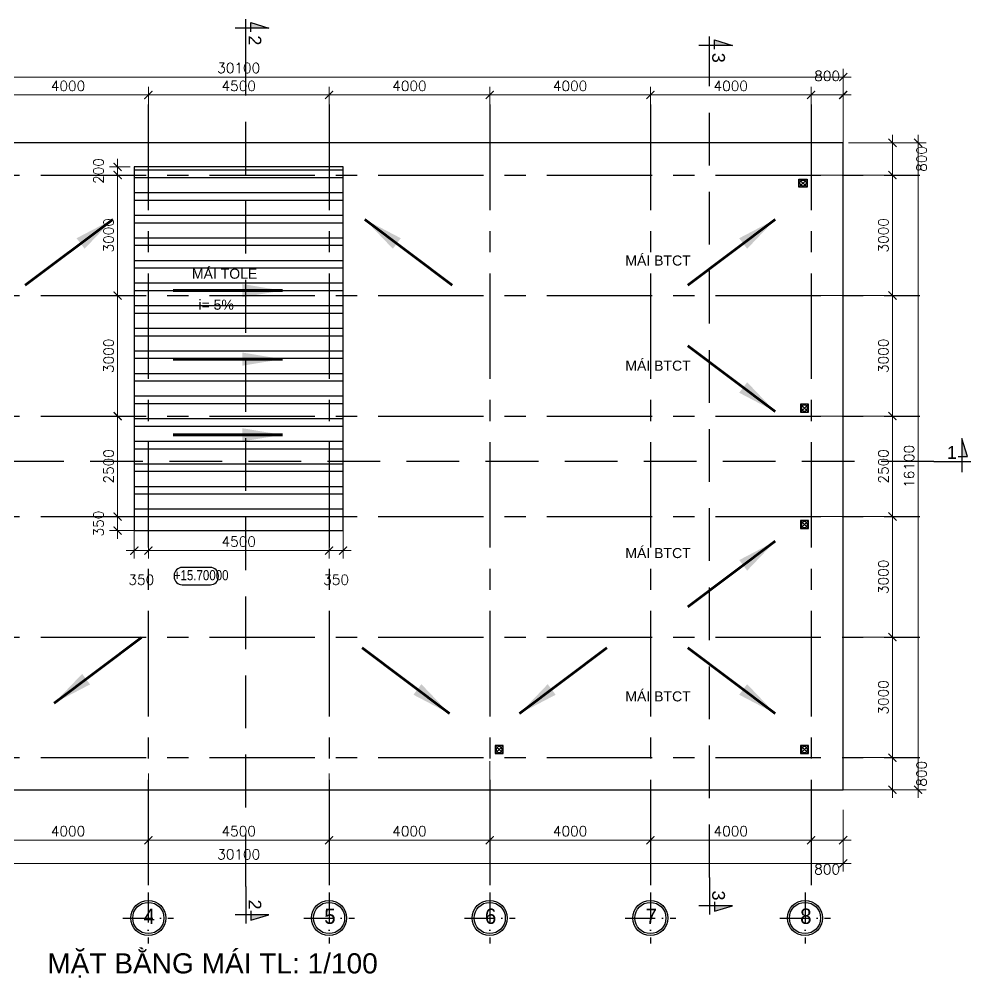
# Model space of a CAD drawing. Header units: inches. Extents: x 452443 to 881249, y 975131 to 1198310.
# Drawn here: x 857555 to 881249, y 1077957 to 1101815 of the extents above; entities that cross this region are included whole.
import ezdxf
from ezdxf.enums import TextEntityAlignment as Align

# ---------------------------------------------------------------- set-up
doc = ezdxf.new("R2010")
doc.units = ezdxf.units.IN
doc.header["$LTSCALE"] = 3.5
doc.header["$MEASUREMENT"] = 0
for name, pattern in [('ACAD_ISO10W100', [18, 12, -3, 0, -3]), ('CENTER', [2, 1.25, -0.25, 0.25, -0.25]), ('HIDDEN', [0.375, 0.25, -0.125])]:
    doc.linetypes.add(name, pattern=pattern)
for name, color, linetype in [('DOOR-84', 84, 'Continuous'), ('hatch', 4, 'Continuous'), ('HATCH47', 47, 'Continuous'), ('Net thay', 140, 'Continuous'), ('Netcat', 5, 'Continuous'), ('NOI THAT', 42, 'Continuous'), ('phong', 2, 'Continuous'), ('text', 3, 'Continuous'), ('TEXT2', 7, 'Continuous'), ('thuocdo', 3, 'Continuous'), ('Truc', 252, 'Continuous'), ('VISIONABLE-LINE126', 126, 'Continuous')]:
    doc.layers.add(name, color=color, linetype=linetype)
doc.styles.add('romand', font='romand.shx')
doc.styles.add('STYLE5', font='VAVON_.TTF')
doc.styles.add('THONG', font='VHELVCN0.TTF', dxfattribs={"height": 250})
doc.styles.add('VNI-HELVE', font='VHELVEN0.TTF')
doc.dimstyles.new('TL100', dxfattribs={"dimscale": 100, "dimtxt": 2.5, "dimasz": 2, "dimexe": 2, "dimexo": 1, "dimgap": 1, "dimtad": 1, "dimdec": 0, "dimzin": 0, "dimdsep": 46, "dimtxsty": 'romand', "dimblk": 'ARCHTICK', "dimcen": 2, "dimdle": 2, "dimclrd": 256, "dimclre": 256, "dimclrt": 7, "dimadec": 0, "dimazin": 0, "dimtfac": 0.004, "dimtdec": 0, "dimtmove": 2, "dimatfit": 3, "dimfxl": 1, "dimtolj": 1, "dimtzin": 0, "dimlwd": 20, "dimlwe": 20, "dimarcsym": 1})

# ---------------------------------------------------------------- blocks, each defined once
blk = doc.blocks.new('_ArchTick')
at = {"color": 0, "linetype": 'ByBlock', "const_width": 0.15}
blk.add_lwpolyline([(-0.5, -0.5), (0.5, 0.5)], dxfattribs=at)
blk = doc.blocks.new('*D2424')
at = {"layer": 'DEFPOINTS', "color": 0}
for p in [(869271, 1083446), (873271, 1081382), (873271, 1080651)]:
    blk.add_point(p, dxfattribs=at)
at = {"layer": 'thuocdo', "lineweight": 20}
for p, q in [((869271, 1083346), (869271, 1081182)), ((873271, 1080751), (873271, 1081582)), ((869071, 1081382), (873471, 1081382))]:
    blk.add_line(p, q, dxfattribs=at)
at = {"layer": 'thuocdo', "lineweight": 20, "xscale": 200, "yscale": 200, "zscale": 200, "rotation": 180}
blk.add_blockref('_ArchTick', (869271, 1081382), dxfattribs=at)
at = {"layer": 'thuocdo', "lineweight": 20, "xscale": 200, "yscale": 200, "zscale": 200}
blk.add_blockref('_ArchTick', (873271, 1081382), dxfattribs=at)
at = {"layer": 'thuocdo', "color": 7, "insert": (871271, 1081607), "char_height": 250, "attachment_point": 5, "style": 'romand'}
blk.add_mtext('\\A1;4000', dxfattribs=at)
blk = doc.blocks.new('truc tron')
at = {"layer": 'DOOR-84', "linetype": 'ACAD_ISO10W100', "ltscale": 20}
for p, q in [((0, -710), (0, 710)), ((710, 0), (-710, 0))]:
    blk.add_line(p, q, dxfattribs=at)
at = {"layer": 'DOOR-84', "linetype": 'Continuous'}
blk.add_circle((0, 0), 492, dxfattribs=at)
at = {"layer": 'NOI THAT', "linetype": 'Continuous'}
blk.add_circle((0, 0), 437, dxfattribs=at)
blk = doc.blocks.new('thu-nuoc')
blk.add_lwpolyline([(0, -200), (-200, -200), (-200, 0), (0, 0)], close=True)
blk.add_circle((-100, -100), 75)
at = {"layer": 'hatch'}
for p, q in [((-200, 0), (0, -200)), ((0, 0), (-200, -200))]:
    blk.add_line(p, q, dxfattribs=at)
blk = doc.blocks.new('dc')
at = {"layer": 'Netcat'}
blk.add_hatch(color=256, dxfattribs=at).paths.add_polyline_path([(828, 672), (828, 147), (989, 147)])
for p, q in [((828, 672), (828, -310)), ((989, 147), (828, 672)), ((0, 0), (1087, 0)), ((717, 147), (989, 147))]:
    blk.add_line(p, q, dxfattribs=at)
at = {"style": 'VNI-HELVE', "flags": 4}
blk.add_attdef('E', text='', height=375, dxfattribs=at).set_placement((482, 272), align=Align.MIDDLE_CENTER)
blk = doc.blocks.new('*D2442')
at = {"layer": 'DEFPOINTS', "color": 0}
for p in [(856771, 1083143), (860771, 1083143), (860771, 1081382)]:
    blk.add_point(p, dxfattribs=at)
at = {"layer": 'thuocdo', "lineweight": 20}
for p, q in [((856771, 1083043), (856771, 1081182)), ((860771, 1083043), (860771, 1081182)), ((856571, 1081382), (860971, 1081382))]:
    blk.add_line(p, q, dxfattribs=at)
at = {"layer": 'thuocdo', "lineweight": 20, "xscale": 200, "yscale": 200, "zscale": 200, "rotation": 180}
blk.add_blockref('_ArchTick', (856771, 1081382), dxfattribs=at)
at = {"layer": 'thuocdo', "lineweight": 20, "xscale": 200, "yscale": 200, "zscale": 200}
blk.add_blockref('_ArchTick', (860771, 1081382), dxfattribs=at)
at = {"layer": 'thuocdo', "color": 7, "insert": (858771, 1081607), "char_height": 250, "attachment_point": 5, "style": 'romand'}
blk.add_mtext('\\A1;4000', dxfattribs=at)
blk = doc.blocks.new('*D2443')
at = {"layer": 'DEFPOINTS', "color": 0}
for p in [(860771, 1083143), (865271, 1083143), (865271, 1081382)]:
    blk.add_point(p, dxfattribs=at)
at = {"layer": 'thuocdo', "lineweight": 20}
for p, q in [((860771, 1083043), (860771, 1081182)), ((865271, 1083043), (865271, 1081182)), ((860571, 1081382), (865471, 1081382))]:
    blk.add_line(p, q, dxfattribs=at)
at = {"layer": 'thuocdo', "lineweight": 20, "xscale": 200, "yscale": 200, "zscale": 200, "rotation": 180}
blk.add_blockref('_ArchTick', (860771, 1081382), dxfattribs=at)
at = {"layer": 'thuocdo', "lineweight": 20, "xscale": 200, "yscale": 200, "zscale": 200}
blk.add_blockref('_ArchTick', (865271, 1081382), dxfattribs=at)
at = {"layer": 'thuocdo', "color": 7, "insert": (863021, 1081607), "char_height": 250, "attachment_point": 5, "style": 'romand'}
blk.add_mtext('\\A1;4500', dxfattribs=at)
blk = doc.blocks.new('*D2444')
at = {"layer": 'DEFPOINTS', "color": 0}
for p in [(869271, 1083446), (865271, 1083143), (869271, 1081382)]:
    blk.add_point(p, dxfattribs=at)
at = {"layer": 'thuocdo', "lineweight": 20}
for p, q in [((869271, 1083346), (869271, 1081182)), ((865271, 1083043), (865271, 1081182)), ((865071, 1081382), (869471, 1081382))]:
    blk.add_line(p, q, dxfattribs=at)
at = {"layer": 'thuocdo', "lineweight": 20, "xscale": 200, "yscale": 200, "zscale": 200, "rotation": 180}
blk.add_blockref('_ArchTick', (865271, 1081382), dxfattribs=at)
at = {"layer": 'thuocdo', "lineweight": 20, "xscale": 200, "yscale": 200, "zscale": 200}
blk.add_blockref('_ArchTick', (869271, 1081382), dxfattribs=at)
at = {"layer": 'thuocdo', "color": 7, "insert": (867271, 1081607), "char_height": 250, "attachment_point": 5, "style": 'romand'}
blk.add_mtext('\\A1;4000', dxfattribs=at)
blk = doc.blocks.new('*D2445')
at = {"layer": 'DEFPOINTS', "color": 0}
for p in [(877271, 1082134), (877271, 1081382), (873271, 1080651)]:
    blk.add_point(p, dxfattribs=at)
at = {"layer": 'thuocdo', "lineweight": 20}
for p, q in [((877271, 1082034), (877271, 1081182)), ((873271, 1080751), (873271, 1081582)), ((873071, 1081382), (877471, 1081382))]:
    blk.add_line(p, q, dxfattribs=at)
at = {"layer": 'thuocdo', "lineweight": 20, "xscale": 200, "yscale": 200, "zscale": 200, "rotation": 180}
blk.add_blockref('_ArchTick', (873271, 1081382), dxfattribs=at)
at = {"layer": 'thuocdo', "lineweight": 20, "xscale": 200, "yscale": 200, "zscale": 200}
blk.add_blockref('_ArchTick', (877271, 1081382), dxfattribs=at)
at = {"layer": 'thuocdo', "color": 7, "insert": (875271, 1081607), "char_height": 250, "attachment_point": 5, "style": 'romand'}
blk.add_mtext('\\A1;4000', dxfattribs=at)
blk = doc.blocks.new('*D2452')
at = {"layer": 'DEFPOINTS', "color": 0}
for p in [(847971, 1082361), (878071, 1082212), (878071, 1080803)]:
    blk.add_point(p, dxfattribs=at)
at = {"layer": 'thuocdo', "lineweight": 20}
for p, q in [((847971, 1082261), (847971, 1080603)), ((878071, 1082112), (878071, 1080603)), ((847771, 1080803), (878271, 1080803))]:
    blk.add_line(p, q, dxfattribs=at)
at = {"layer": 'thuocdo', "lineweight": 20, "xscale": 200, "yscale": 200, "zscale": 200, "rotation": 180}
blk.add_blockref('_ArchTick', (847971, 1080803), dxfattribs=at)
at = {"layer": 'thuocdo', "lineweight": 20, "xscale": 200, "yscale": 200, "zscale": 200}
blk.add_blockref('_ArchTick', (878071, 1080803), dxfattribs=at)
at = {"layer": 'thuocdo', "color": 7, "insert": (863021, 1081028), "char_height": 250, "attachment_point": 5, "style": 'romand'}
blk.add_mtext('\\A1;30100', dxfattribs=at)
blk = doc.blocks.new('*D2453')
at = {"layer": 'DEFPOINTS', "color": 0}
for p in [(878071, 1100375), (847971, 1098284), (878071, 1098284)]:
    blk.add_point(p, dxfattribs=at)
at = {"layer": 'thuocdo', "lineweight": 20}
for p, q in [((847771, 1100375), (878271, 1100375)), ((847971, 1098384), (847971, 1100575)), ((878071, 1098384), (878071, 1100575))]:
    blk.add_line(p, q, dxfattribs=at)
at = {"layer": 'thuocdo', "lineweight": 20, "xscale": 200, "yscale": 200, "zscale": 200, "rotation": 180}
blk.add_blockref('_ArchTick', (847971, 1100375), dxfattribs=at)
at = {"layer": 'thuocdo', "lineweight": 20, "xscale": 200, "yscale": 200, "zscale": 200}
blk.add_blockref('_ArchTick', (878071, 1100375), dxfattribs=at)
at = {"layer": 'thuocdo', "color": 7, "insert": (863021, 1100600), "char_height": 250, "attachment_point": 5, "style": 'romand'}
blk.add_mtext('\\A1;30100', dxfattribs=at)
blk = doc.blocks.new('*D2455')
at = {"layer": 'DEFPOINTS', "color": 0}
for p in [(873271, 1099928), (869271, 1097650), (873271, 1097650)]:
    blk.add_point(p, dxfattribs=at)
at = {"layer": 'thuocdo', "lineweight": 20}
for p, q in [((869271, 1097750), (869271, 1100128)), ((873271, 1097750), (873271, 1100128)), ((869071, 1099928), (873471, 1099928))]:
    blk.add_line(p, q, dxfattribs=at)
at = {"layer": 'thuocdo', "lineweight": 20, "xscale": 200, "yscale": 200, "zscale": 200, "rotation": 180}
blk.add_blockref('_ArchTick', (869271, 1099928), dxfattribs=at)
at = {"layer": 'thuocdo', "lineweight": 20, "xscale": 200, "yscale": 200, "zscale": 200}
blk.add_blockref('_ArchTick', (873271, 1099928), dxfattribs=at)
at = {"layer": 'thuocdo', "color": 7, "insert": (871271, 1100153), "char_height": 250, "attachment_point": 5, "style": 'romand'}
blk.add_mtext('\\A1;4000', dxfattribs=at)
blk = doc.blocks.new('*D2457')
at = {"layer": 'DEFPOINTS', "color": 0}
for p in [(869271, 1099928), (865271, 1098036), (869271, 1097650)]:
    blk.add_point(p, dxfattribs=at)
at = {"layer": 'thuocdo', "lineweight": 20}
for p, q in [((865271, 1098136), (865271, 1100128)), ((869271, 1097750), (869271, 1100128)), ((865071, 1099928), (869471, 1099928))]:
    blk.add_line(p, q, dxfattribs=at)
at = {"layer": 'thuocdo', "lineweight": 20, "xscale": 200, "yscale": 200, "zscale": 200, "rotation": 180}
blk.add_blockref('_ArchTick', (865271, 1099928), dxfattribs=at)
at = {"layer": 'thuocdo', "lineweight": 20, "xscale": 200, "yscale": 200, "zscale": 200}
blk.add_blockref('_ArchTick', (869271, 1099928), dxfattribs=at)
at = {"layer": 'thuocdo', "color": 7, "insert": (867271, 1100153), "char_height": 250, "attachment_point": 5, "style": 'romand'}
blk.add_mtext('\\A1;4000', dxfattribs=at)
blk = doc.blocks.new('*D2458')
at = {"layer": 'DEFPOINTS', "color": 0}
for p in [(877043, 1094936), (879297, 1094936), (877043, 1091936)]:
    blk.add_point(p, dxfattribs=at)
at = {"layer": 'thuocdo', "lineweight": 20}
for p, q in [((879297, 1091736), (879297, 1095136)), ((877143, 1094936), (879497, 1094936)), ((877143, 1091936), (879497, 1091936))]:
    blk.add_line(p, q, dxfattribs=at)
at = {"layer": 'thuocdo', "lineweight": 20, "xscale": 200, "yscale": 200, "zscale": 200}
for p, rotation in [((879297, 1094936), 90), ((879297, 1091936), 270)]:
    blk.add_blockref('_ArchTick', p, dxfattribs=dict(at, rotation=rotation))
at = {"layer": 'thuocdo', "color": 7, "insert": (879072, 1093436), "char_height": 250, "attachment_point": 5, "rotation": 90, "style": 'romand'}
blk.add_mtext('\\A1;3000', dxfattribs=at)
blk = doc.blocks.new('*D2459')
at = {"layer": 'DEFPOINTS', "color": 0}
for p in [(877043, 1091936), (879297, 1091936), (877043, 1089436)]:
    blk.add_point(p, dxfattribs=at)
at = {"layer": 'thuocdo', "lineweight": 20}
for p, q in [((879297, 1089236), (879297, 1092136)), ((877143, 1091936), (879497, 1091936)), ((877143, 1089436), (879497, 1089436))]:
    blk.add_line(p, q, dxfattribs=at)
at = {"layer": 'thuocdo', "lineweight": 20, "xscale": 200, "yscale": 200, "zscale": 200}
for p, rotation in [((879297, 1091936), 90), ((879297, 1089436), 270)]:
    blk.add_blockref('_ArchTick', p, dxfattribs=dict(at, rotation=rotation))
at = {"layer": 'thuocdo', "color": 7, "insert": (879072, 1090686), "char_height": 250, "attachment_point": 5, "rotation": 90, "style": 'romand'}
blk.add_mtext('\\A1;2500', dxfattribs=at)
blk = doc.blocks.new('*D2460')
at = {"layer": 'DEFPOINTS', "color": 0}
for p in [(877271, 1099928), (877271, 1097846), (873271, 1097650)]:
    blk.add_point(p, dxfattribs=at)
at = {"layer": 'thuocdo', "lineweight": 20}
for p, q in [((873271, 1097750), (873271, 1100128)), ((877271, 1097946), (877271, 1100128)), ((873071, 1099928), (877471, 1099928))]:
    blk.add_line(p, q, dxfattribs=at)
at = {"layer": 'thuocdo', "lineweight": 20, "xscale": 200, "yscale": 200, "zscale": 200, "rotation": 180}
blk.add_blockref('_ArchTick', (873271, 1099928), dxfattribs=at)
at = {"layer": 'thuocdo', "lineweight": 20, "xscale": 200, "yscale": 200, "zscale": 200}
blk.add_blockref('_ArchTick', (877271, 1099928), dxfattribs=at)
at = {"layer": 'thuocdo', "color": 7, "insert": (875271, 1100153), "char_height": 250, "attachment_point": 5, "style": 'romand'}
blk.add_mtext('\\A1;4000', dxfattribs=at)
blk = doc.blocks.new('*D2461')
at = {"layer": 'DEFPOINTS', "color": 0}
for p in [(877043, 1097936), (879297, 1097936), (877043, 1094936)]:
    blk.add_point(p, dxfattribs=at)
at = {"layer": 'thuocdo', "lineweight": 20}
for p, q in [((879297, 1094736), (879297, 1098136)), ((877143, 1097936), (879497, 1097936)), ((877143, 1094936), (879497, 1094936))]:
    blk.add_line(p, q, dxfattribs=at)
at = {"layer": 'thuocdo', "lineweight": 20, "xscale": 200, "yscale": 200, "zscale": 200}
for p, rotation in [((879297, 1097936), 90), ((879297, 1094936), 270)]:
    blk.add_blockref('_ArchTick', p, dxfattribs=dict(at, rotation=rotation))
at = {"layer": 'thuocdo', "color": 7, "insert": (879072, 1096436), "char_height": 250, "attachment_point": 5, "rotation": 90, "style": 'romand'}
blk.add_mtext('\\A1;3000', dxfattribs=at)
blk = doc.blocks.new('*D2462')
at = {"layer": 'DEFPOINTS', "color": 0}
for p in [(878605, 1098736), (877567, 1082636), (879937, 1082636)]:
    blk.add_point(p, dxfattribs=at)
at = {"layer": 'thuocdo', "lineweight": 20}
for p, q in [((879937, 1098936), (879937, 1082436)), ((878705, 1098736), (880137, 1098736)), ((877667, 1082636), (880137, 1082636))]:
    blk.add_line(p, q, dxfattribs=at)
at = {"layer": 'thuocdo', "lineweight": 20, "xscale": 200, "yscale": 200, "zscale": 200}
for p, rotation in [((879937, 1098736), 90), ((879937, 1082636), 270)]:
    blk.add_blockref('_ArchTick', p, dxfattribs=dict(at, rotation=rotation))
at = {"layer": 'thuocdo', "color": 7, "insert": (879712, 1090686), "char_height": 250, "attachment_point": 5, "rotation": 90, "style": 'romand'}
blk.add_mtext('\\A1;16100', dxfattribs=at)
blk = doc.blocks.new('*D2466')
at = {"layer": 'DEFPOINTS', "color": 0}
for p in [(878071, 1099928), (877271, 1098876), (878071, 1098729)]:
    blk.add_point(p, dxfattribs=at)
at = {"layer": 'thuocdo', "linetype": 'Continuous', "lineweight": 20}
for p, q in [((877271, 1098976), (877271, 1100128)), ((878071, 1098829), (878071, 1100128)), ((877071, 1099928), (878271, 1099928))]:
    blk.add_line(p, q, dxfattribs=at)
at = {"layer": 'thuocdo', "lineweight": 20, "xscale": 200, "yscale": 200, "zscale": 200, "rotation": 180}
blk.add_blockref('_ArchTick', (877271, 1099928), dxfattribs=at)
at = {"layer": 'thuocdo', "lineweight": 20, "xscale": 200, "yscale": 200, "zscale": 200}
blk.add_blockref('_ArchTick', (878071, 1099928), dxfattribs=at)
at = {"layer": 'thuocdo', "color": 7, "insert": (877671, 1100403), "char_height": 250, "attachment_point": 5, "style": 'romand'}
blk.add_mtext('\\A1;800', dxfattribs=at)
blk = doc.blocks.new('*D2467')
at = {"layer": 'DEFPOINTS', "color": 0}
for p in [(878107, 1098736), (879297, 1098736), (878536, 1097936)]:
    blk.add_point(p, dxfattribs=at)
at = {"layer": 'thuocdo', "linetype": 'Continuous', "lineweight": 20}
for p, q in [((879297, 1097736), (879297, 1098936)), ((878207, 1098736), (879497, 1098736)), ((878636, 1097936), (879497, 1097936))]:
    blk.add_line(p, q, dxfattribs=at)
at = {"layer": 'thuocdo', "lineweight": 20, "xscale": 200, "yscale": 200, "zscale": 200}
for p, rotation in [((879297, 1098736), 90), ((879297, 1097936), 270)]:
    blk.add_blockref('_ArchTick', p, dxfattribs=dict(at, rotation=rotation))
at = {"layer": 'thuocdo', "color": 7, "insert": (880022, 1098336), "char_height": 250, "attachment_point": 5, "rotation": 90, "style": 'romand'}
blk.add_mtext('\\A1;800', dxfattribs=at)
blk = doc.blocks.new('*D2469')
at = {"layer": 'DEFPOINTS', "color": 0}
for p in [(877271, 1082234), (878071, 1082234), (878071, 1081382)]:
    blk.add_point(p, dxfattribs=at)
at = {"layer": 'thuocdo', "linetype": 'Continuous', "lineweight": 20}
for p, q in [((877271, 1082134), (877271, 1081182)), ((878071, 1082134), (878071, 1081182)), ((877071, 1081382), (878271, 1081382))]:
    blk.add_line(p, q, dxfattribs=at)
at = {"layer": 'thuocdo', "lineweight": 20, "xscale": 200, "yscale": 200, "zscale": 200, "rotation": 180}
blk.add_blockref('_ArchTick', (877271, 1081382), dxfattribs=at)
at = {"layer": 'thuocdo', "lineweight": 20, "xscale": 200, "yscale": 200, "zscale": 200}
blk.add_blockref('_ArchTick', (878071, 1081382), dxfattribs=at)
at = {"layer": 'thuocdo', "color": 7, "insert": (877671, 1080657), "char_height": 250, "attachment_point": 5, "style": 'romand'}
blk.add_mtext('\\A1;800', dxfattribs=at)
blk = doc.blocks.new('*D2470')
at = {"layer": 'DEFPOINTS', "color": 0}
for p in [(878071, 1089436), (878071, 1086436), (879297, 1086436)]:
    blk.add_point(p, dxfattribs=at)
at = {"layer": 'thuocdo', "lineweight": 20}
for p, q in [((879297, 1089636), (879297, 1086236)), ((878171, 1089436), (879497, 1089436)), ((878171, 1086436), (879497, 1086436))]:
    blk.add_line(p, q, dxfattribs=at)
at = {"layer": 'thuocdo', "lineweight": 20, "xscale": 200, "yscale": 200, "zscale": 200}
for p, rotation in [((879297, 1089436), 90), ((879297, 1086436), 270)]:
    blk.add_blockref('_ArchTick', p, dxfattribs=dict(at, rotation=rotation))
at = {"layer": 'thuocdo', "color": 7, "insert": (879072, 1087936), "char_height": 250, "attachment_point": 5, "rotation": 90, "style": 'romand'}
blk.add_mtext('\\A1;3000', dxfattribs=at)
blk = doc.blocks.new('*D2471')
at = {"layer": 'DEFPOINTS', "color": 0}
for p in [(878071, 1086436), (878071, 1083436), (879297, 1083436)]:
    blk.add_point(p, dxfattribs=at)
at = {"layer": 'thuocdo', "linetype": 'Continuous', "lineweight": 20}
for p, q in [((879297, 1086636), (879297, 1083236)), ((878171, 1086436), (879497, 1086436)), ((878171, 1083436), (879497, 1083436))]:
    blk.add_line(p, q, dxfattribs=at)
at = {"layer": 'thuocdo', "lineweight": 20, "xscale": 200, "yscale": 200, "zscale": 200}
for p, rotation in [((879297, 1086436), 90), ((879297, 1083436), 270)]:
    blk.add_blockref('_ArchTick', p, dxfattribs=dict(at, rotation=rotation))
at = {"layer": 'thuocdo', "color": 7, "insert": (879072, 1084936), "char_height": 250, "attachment_point": 5, "rotation": 90, "style": 'romand'}
blk.add_mtext('\\A1;3000', dxfattribs=at)
blk = doc.blocks.new('*D2472')
at = {"layer": 'DEFPOINTS', "color": 0}
for p in [(878071, 1083436), (878071, 1082636), (879297, 1082636)]:
    blk.add_point(p, dxfattribs=at)
at = {"layer": 'thuocdo', "linetype": 'Continuous', "lineweight": 20}
for p, q in [((878171, 1083436), (879497, 1083436)), ((879297, 1083636), (879297, 1082436)), ((878171, 1082636), (879497, 1082636))]:
    blk.add_line(p, q, dxfattribs=at)
at = {"layer": 'thuocdo', "lineweight": 20, "xscale": 200, "yscale": 200, "zscale": 200}
for p, rotation in [((879297, 1083436), 90), ((879297, 1082636), 270)]:
    blk.add_blockref('_ArchTick', p, dxfattribs=dict(at, rotation=rotation))
at = {"layer": 'thuocdo', "color": 7, "insert": (880022, 1083036), "char_height": 250, "attachment_point": 5, "rotation": 90, "style": 'romand'}
blk.add_mtext('\\A1;800', dxfattribs=at)
blk = doc.blocks.new('*D2481')
at = {"layer": 'DEFPOINTS', "color": 0}
for p in [(860771, 1099928), (856771, 1098387), (860771, 1098387)]:
    blk.add_point(p, dxfattribs=at)
at = {"layer": 'thuocdo', "linetype": 'Continuous', "lineweight": 20}
for p, q in [((856771, 1098487), (856771, 1100128)), ((860771, 1098487), (860771, 1100128)), ((856571, 1099928), (860971, 1099928))]:
    blk.add_line(p, q, dxfattribs=at)
at = {"layer": 'thuocdo', "lineweight": 20, "xscale": 200, "yscale": 200, "zscale": 200, "rotation": 180}
blk.add_blockref('_ArchTick', (856771, 1099928), dxfattribs=at)
at = {"layer": 'thuocdo', "lineweight": 20, "xscale": 200, "yscale": 200, "zscale": 200}
blk.add_blockref('_ArchTick', (860771, 1099928), dxfattribs=at)
at = {"layer": 'thuocdo', "color": 7, "insert": (858771, 1100153), "char_height": 250, "attachment_point": 5, "style": 'romand'}
blk.add_mtext('\\A1;4000', dxfattribs=at)
blk = doc.blocks.new('*D2482')
at = {"layer": 'DEFPOINTS', "color": 0}
for p in [(865271, 1099928), (860771, 1098387), (865271, 1098401)]:
    blk.add_point(p, dxfattribs=at)
at = {"layer": 'thuocdo', "linetype": 'Continuous', "lineweight": 20}
for p, q in [((860771, 1098487), (860771, 1100128)), ((865271, 1098501), (865271, 1100128)), ((860571, 1099928), (865471, 1099928))]:
    blk.add_line(p, q, dxfattribs=at)
at = {"layer": 'thuocdo', "lineweight": 20, "xscale": 200, "yscale": 200, "zscale": 200, "rotation": 180}
blk.add_blockref('_ArchTick', (860771, 1099928), dxfattribs=at)
at = {"layer": 'thuocdo', "lineweight": 20, "xscale": 200, "yscale": 200, "zscale": 200}
blk.add_blockref('_ArchTick', (865271, 1099928), dxfattribs=at)
at = {"layer": 'thuocdo', "color": 7, "insert": (863021, 1100153), "char_height": 250, "attachment_point": 5, "style": 'romand'}
blk.add_mtext('\\A1;4500', dxfattribs=at)
blk = doc.blocks.new('*D2542')
at = {"layer": 'DEFPOINTS', "color": 0}
for p in [(860421, 1098136), (860006, 1097936), (860421, 1097936)]:
    blk.add_point(p, dxfattribs=at)
at = {"layer": 'thuocdo', "linetype": 'Continuous', "lineweight": 20}
for p, q in [((860006, 1098336), (860006, 1097736)), ((860321, 1098136), (859806, 1098136)), ((860321, 1097936), (859806, 1097936))]:
    blk.add_line(p, q, dxfattribs=at)
at = {"layer": 'thuocdo', "lineweight": 20, "xscale": 200, "yscale": 200, "zscale": 200}
for p, rotation in [((860006, 1098136), 90), ((860006, 1097936), 270)]:
    blk.add_blockref('_ArchTick', p, dxfattribs=dict(at, rotation=rotation))
at = {"layer": 'thuocdo', "color": 7, "insert": (859531, 1098036), "char_height": 250, "attachment_point": 5, "rotation": 90, "style": 'romand'}
blk.add_mtext('\\A1;200', dxfattribs=at)
blk = doc.blocks.new('*D2543')
at = {"layer": 'DEFPOINTS', "color": 0}
for p in [(860421, 1097936), (860006, 1094936), (860475, 1094936)]:
    blk.add_point(p, dxfattribs=at)
at = {"layer": 'thuocdo', "linetype": 'Continuous', "lineweight": 20}
for p, q in [((860006, 1098136), (860006, 1094736)), ((860321, 1097936), (859806, 1097936)), ((860375, 1094936), (859806, 1094936))]:
    blk.add_line(p, q, dxfattribs=at)
at = {"layer": 'thuocdo', "lineweight": 20, "xscale": 200, "yscale": 200, "zscale": 200}
for p, rotation in [((860006, 1097936), 90), ((860006, 1094936), 270)]:
    blk.add_blockref('_ArchTick', p, dxfattribs=dict(at, rotation=rotation))
at = {"layer": 'thuocdo', "color": 7, "insert": (859781, 1096436), "char_height": 250, "attachment_point": 5, "rotation": 90, "style": 'romand'}
blk.add_mtext('\\A1;3000', dxfattribs=at)
blk = doc.blocks.new('*D2544')
at = {"layer": 'DEFPOINTS', "color": 0}
for p in [(860475, 1094936), (860006, 1091936), (860637, 1091936)]:
    blk.add_point(p, dxfattribs=at)
at = {"layer": 'thuocdo', "linetype": 'Continuous', "lineweight": 20}
for p, q in [((860006, 1095136), (860006, 1091736)), ((860375, 1094936), (859806, 1094936)), ((860537, 1091936), (859806, 1091936))]:
    blk.add_line(p, q, dxfattribs=at)
at = {"layer": 'thuocdo', "lineweight": 20, "xscale": 200, "yscale": 200, "zscale": 200}
for p, rotation in [((860006, 1094936), 90), ((860006, 1091936), 270)]:
    blk.add_blockref('_ArchTick', p, dxfattribs=dict(at, rotation=rotation))
at = {"layer": 'thuocdo', "color": 7, "insert": (859781, 1093436), "char_height": 250, "attachment_point": 5, "rotation": 90, "style": 'romand'}
blk.add_mtext('\\A1;3000', dxfattribs=at)
blk = doc.blocks.new('*D2545')
at = {"layer": 'DEFPOINTS', "color": 0}
for p in [(860637, 1091936), (860006, 1089436), (860637, 1089436)]:
    blk.add_point(p, dxfattribs=at)
at = {"layer": 'thuocdo', "linetype": 'Continuous', "lineweight": 20}
for p, q in [((860006, 1092136), (860006, 1089236)), ((860537, 1091936), (859806, 1091936)), ((860537, 1089436), (859806, 1089436))]:
    blk.add_line(p, q, dxfattribs=at)
at = {"layer": 'thuocdo', "lineweight": 20, "xscale": 200, "yscale": 200, "zscale": 200}
for p, rotation in [((860006, 1091936), 90), ((860006, 1089436), 270)]:
    blk.add_blockref('_ArchTick', p, dxfattribs=dict(at, rotation=rotation))
at = {"layer": 'thuocdo', "color": 7, "insert": (859781, 1090686), "char_height": 250, "attachment_point": 5, "rotation": 90, "style": 'romand'}
blk.add_mtext('\\A1;2500', dxfattribs=at)
blk = doc.blocks.new('*D2546')
at = {"layer": 'DEFPOINTS', "color": 0}
for p in [(860637, 1089436), (860006, 1089086), (860771, 1089086)]:
    blk.add_point(p, dxfattribs=at)
at = {"layer": 'thuocdo', "linetype": 'Continuous', "lineweight": 20}
for p, q in [((860006, 1089636), (860006, 1088886)), ((860537, 1089436), (859806, 1089436)), ((860671, 1089086), (859806, 1089086))]:
    blk.add_line(p, q, dxfattribs=at)
at = {"layer": 'thuocdo', "lineweight": 20, "xscale": 200, "yscale": 200, "zscale": 200}
for p, rotation in [((860006, 1089436), 90), ((860006, 1089086), 270)]:
    blk.add_blockref('_ArchTick', p, dxfattribs=dict(at, rotation=rotation))
at = {"layer": 'thuocdo', "color": 7, "insert": (859531, 1089261), "char_height": 250, "attachment_point": 5, "rotation": 90, "style": 'romand'}
blk.add_mtext('\\A1;350', dxfattribs=at)
blk = doc.blocks.new('*D2547')
at = {"layer": 'DEFPOINTS', "color": 0}
for p in [(860421, 1089776), (860771, 1089776), (860771, 1088589)]:
    blk.add_point(p, dxfattribs=at)
at = {"layer": 'thuocdo', "linetype": 'Continuous', "lineweight": 20}
for p, q in [((860421, 1089676), (860421, 1088389)), ((860771, 1089676), (860771, 1088389)), ((860221, 1088589), (860971, 1088589))]:
    blk.add_line(p, q, dxfattribs=at)
at = {"layer": 'thuocdo', "lineweight": 20, "xscale": 200, "yscale": 200, "zscale": 200, "rotation": 180}
blk.add_blockref('_ArchTick', (860421, 1088589), dxfattribs=at)
at = {"layer": 'thuocdo', "lineweight": 20, "xscale": 200, "yscale": 200, "zscale": 200}
blk.add_blockref('_ArchTick', (860771, 1088589), dxfattribs=at)
at = {"layer": 'thuocdo', "color": 7, "insert": (860596, 1087864), "char_height": 250, "attachment_point": 5, "style": 'romand'}
blk.add_mtext('\\A1;350', dxfattribs=at)
blk = doc.blocks.new('*D2548')
at = {"layer": 'DEFPOINTS', "color": 0}
for p in [(860771, 1089776), (865271, 1089436), (865271, 1088589)]:
    blk.add_point(p, dxfattribs=at)
at = {"layer": 'thuocdo', "linetype": 'Continuous', "lineweight": 20}
for p, q in [((860771, 1089676), (860771, 1088389)), ((865271, 1089336), (865271, 1088389)), ((860571, 1088589), (865471, 1088589))]:
    blk.add_line(p, q, dxfattribs=at)
at = {"layer": 'thuocdo', "lineweight": 20, "xscale": 200, "yscale": 200, "zscale": 200, "rotation": 180}
blk.add_blockref('_ArchTick', (860771, 1088589), dxfattribs=at)
at = {"layer": 'thuocdo', "lineweight": 20, "xscale": 200, "yscale": 200, "zscale": 200}
blk.add_blockref('_ArchTick', (865271, 1088589), dxfattribs=at)
at = {"layer": 'thuocdo', "color": 7, "insert": (863021, 1088814), "char_height": 250, "attachment_point": 5, "style": 'romand'}
blk.add_mtext('\\A1;4500', dxfattribs=at)
blk = doc.blocks.new('*D2549')
at = {"layer": 'DEFPOINTS', "color": 0}
for p in [(865271, 1089436), (865621, 1089361), (865621, 1088589)]:
    blk.add_point(p, dxfattribs=at)
at = {"layer": 'thuocdo', "linetype": 'Continuous', "lineweight": 20}
for p, q in [((865271, 1089336), (865271, 1088389)), ((865621, 1089261), (865621, 1088389)), ((865071, 1088589), (865821, 1088589))]:
    blk.add_line(p, q, dxfattribs=at)
at = {"layer": 'thuocdo', "lineweight": 20, "xscale": 200, "yscale": 200, "zscale": 200, "rotation": 180}
blk.add_blockref('_ArchTick', (865271, 1088589), dxfattribs=at)
at = {"layer": 'thuocdo', "lineweight": 20, "xscale": 200, "yscale": 200, "zscale": 200}
blk.add_blockref('_ArchTick', (865621, 1088589), dxfattribs=at)
at = {"layer": 'thuocdo', "color": 7, "insert": (865446, 1087864), "char_height": 250, "attachment_point": 5, "style": 'romand'}
blk.add_mtext('\\A1;350', dxfattribs=at)
blk = doc.blocks.new('CAODO2')
at = {"layer": 'Net thay', "ltscale": 3}
blk.add_lwpolyline([(0, 0), (701, 0, 0.414214), (901, 200), (901, 229, 0.414214), (701, 429), (0, 429, 0.414214), (-200, 229), (-200, 200, 0.414214)], format="xyb", close=True, dxfattribs=at)
at = {"style": 'THONG', "flags": 4}
blk.add_attdef('%%P0.000', (-115, 111, 803), '', height=250, dxfattribs=at)

msp = doc.modelspace()

# ---------------------------------------------------------------- hatches: boundary and pattern name
at = {"layer": 'hatch'}
h = msp.add_hatch(dxfattribs=at)
h.set_pattern_fill('ANSI32', color=256, scale=1500, angle=135)
h.set_pattern_definition([(180, (741166.6, 1080436.5), (-1e-13, -562.5), []), (180, (740979.1, 1080624), (-1e-13, -562.5), [])])
h.paths.add_polyline_path([(865620.6, 1098136.5), (860420.6, 1098136.5), (860420.6, 1089086.5), (865620.6, 1089086.5)])
h.paths.add_polyline_path([(861931.1, 1094442.2), (862986.4, 1094442.2), (862986.4, 1095036.2), (861931.1, 1095036.2)], flags=24)
h.paths.add_polyline_path([(861766.7, 1095207.2), (863595.7, 1095207.2), (863595.7, 1095801.2), (861766.7, 1095801.2)], flags=24)

# ---------------------------------------------------------------- linework, layer by layer
at = {"layer": 'HATCH47', "linetype": 'HIDDEN', "ltscale": 1500}
for points in [[(863198.3, 1080230.8), (863198.3, 1100891)], [(874743.4, 1080456.1), (874743.4, 1100457.5)], [(880325.4, 1090806), (845529.4, 1090806)]]:
    msp.add_lwpolyline(points, dxfattribs=at)
at = {"layer": 'Net thay'}
msp.add_lwpolyline([(868070.6, 1082636.5), (878070.6, 1082636.5), (878070.6, 1098736.5), (847970.6, 1098736.5), (847970.6, 1082636.5)], close=True, dxfattribs=at)
at = {"layer": 'thuocdo'}
msp.add_lwpolyline([(860420.6, 1089086.5), (865620.6, 1089086.5), (865620.6, 1098136.5), (860420.6, 1098136.5)], close=True, dxfattribs=at)
at = {"layer": 'Truc', "linetype": 'CENTER', "ltscale": 600}
for points in [[(860770.6, 1099688.2), (860770.6, 1080029)], [(865270.6, 1099688.2), (865270.6, 1080076.5)], [(869270.6, 1099688.2), (869270.6, 1080076.5)], [(873270.6, 1099688.2), (873270.6, 1080076.5)], [(877270.6, 1099688.2), (877270.6, 1080076.5)], [(845491.7, 1097936.5), (879978.8, 1097936.5)], [(845491.7, 1094936.5), (879978.8, 1094936.5)], [(845491.7, 1091936.5), (879978.8, 1091936.5)], [(845491.7, 1089436.5), (879978.8, 1089436.5)], [(845491.7, 1086436.5), (879978.8, 1086436.5)], [(845491.7, 1083436.5), (879978.8, 1083436.5)]]:
    msp.add_lwpolyline(points, dxfattribs=at)

# ---------------------------------------------------------------- block references
msp.add_blockref('thu-nuoc', (877170.6, 1097836.5))
at = {"xscale": -1}
for p in [(877005.1, 1092236.5), (877005.1, 1089336.5), (869405.1, 1083736.5), (877005.1, 1083736.5)]:
    msp.add_blockref('thu-nuoc', p, dxfattribs=at)
at = {"layer": 'phong'}
ref = msp.add_blockref('dc', (863198.3, 1100891), dxfattribs=dict(at, xscale=-0.8499999999767169, yscale=0.8499999999767169, zscale=0.8500000000058208, rotation=270))
ref.add_attrib('E', '2', dxfattribs={"layer": '0', "height": 318.8, "rotation": 270, "style": 'VNI-HELVE'}).set_placement((863424.5, 1101287.1), align=Align.MIDDLE_CENTER)
ref = msp.add_blockref('dc', (874743.4, 1100457.5), dxfattribs=dict(at, xscale=-0.8499999999767169, yscale=0.8499999999767169, zscale=0.8500000000058208, rotation=270))
ref.add_attrib('E', '3', dxfattribs={"layer": '0', "height": 318.8, "rotation": 270, "style": 'VNI-HELVE'}).set_placement((874969.5, 1100853.6), align=Align.MIDDLE_CENTER)
ref = msp.add_blockref('dc', (880325.4, 1090806), dxfattribs=dict(at, xscale=0.8499999999767169, yscale=0.8499999999767169, zscale=0.8500000000058208))
ref.add_attrib('E', '1', dxfattribs={"layer": '0', "height": 318.8, "style": 'VNI-HELVE'}).set_placement((880776.5, 1091032.2), align=Align.MIDDLE_CENTER)
ref = msp.add_blockref('CAODO2', (861614.2, 1087740), dxfattribs=at)
ref.add_attrib('%%P0.000', '+15.70000', (861405.2, 1087852.1, 803.4), dxfattribs={"layer": '0', "height": 250, "style": 'THONG', "flags": 4})
ref = msp.add_blockref('dc', (874743.4, 1080456.1), dxfattribs=dict(at, xscale=0.8499999999767169, yscale=0.8499999999767169, zscale=0.8500000000058208, rotation=270))
ref.add_attrib('E', '3', dxfattribs={"layer": '0', "height": 318.8, "rotation": 270, "style": 'VNI-HELVE'}).set_placement((874969.5, 1080005), align=Align.MIDDLE_CENTER)
ref = msp.add_blockref('dc', (863198.3, 1080230.8), dxfattribs=dict(at, xscale=0.8499999999767169, yscale=0.8499999999767169, zscale=0.8500000000058208, rotation=270))
ref.add_attrib('E', '2', dxfattribs={"layer": '0', "height": 318.8, "rotation": 270, "style": 'VNI-HELVE'}).set_placement((863424.5, 1079779.6), align=Align.MIDDLE_CENTER)
at = {"layer": 'VISIONABLE-LINE126', "linetype": 'Continuous', "xscale": 0.8886240000138059, "yscale": 0.8886240000138059, "zscale": 0.8886240000138059, "rotation": 180}
for p in [(860770.6, 1079445.2), (865270.6, 1079445.2), (869270.6, 1079445.2), (873270.6, 1079445.2), (877120.6, 1079445.2)]:
    msp.add_blockref('truc tron', p, dxfattribs=at)

# ---------------------------------------------------------------- texts
at = {"layer": 'text', "linetype": 'Continuous', "style": 'STYLE5'}
for s, p in [('4', (860792.4, 1079298.6)), ('5', (865292.4, 1079298.6)), ('6', (869292.4, 1079298.6)), ('7', (873292.4, 1079298.6)), ('8', (877142.4, 1079298.6))]:
    msp.add_text(s, height=382.5, dxfattribs=at).set_placement(p, align=Align.CENTER)
at = {"layer": 'TEXT2', "attachment_point": 1, "style": 'VNI-HELVE'}
for s, width, insert, char_height in [('{\\C7;MAÙI BTCT}', 4203.104, (872646.6, 1095933.5), 250), ('{\\C7;MAÙI TOLE }', 4203.104, (861854.9, 1095605.4), 250), ('{\\C7;i= 5%}', 4203.104, (862017.2, 1094833.4), 250), ('{\\C7;MAÙI BTCT}', 4203.104, (872646.6, 1093316.9), 250), ('{\\C7;MAÙI BTCT}', 4203.104, (872646.6, 1088652.6), 250), ('{\\C7;MAÙI BTCT}', 4203.104, (872646.6, 1085085.7), 250), ('{\\C7;MAËT BAÈNG MAÙI TL: 1/100}', 16977.87, (858255.6, 1078566.9), 500)]:
    msp.add_mtext_dynamic_manual_height_columns(s, width=width, gutter_width=1000, heights=[0], dxfattribs=dict(at, insert=insert, char_height=char_height))

# ---------------------------------------------------------------- dimensions: what is measured, and where the dimension line sits
at = {"layer": 'thuocdo'}
for base, p1, p2, picture, middle in [((878070.6, 1100375), (847970.6, 1098284.5), (878070.6, 1098284.5), '*D2453', (863020.6, 1100600)), ((869270.6, 1099927.5), (865270.6, 1098036.4), (869270.6, 1097650.4), '*D2457', (867270.6, 1100152.5)), ((873270.6, 1099927.5), (869270.6, 1097650.4), (873270.6, 1097650.4), '*D2455', (871270.6, 1100152.5)), ((877270.6, 1099927.5), (873270.6, 1097650.4), (877270.6, 1097845.9), '*D2460', (875270.6, 1100152.5)), ((869270.6, 1081382.4), (865270.6, 1083143.2), (869270.6, 1083446.3), '*D2444', (867270.6, 1081607.4)), ((873270.6, 1081382.4), (869270.6, 1083446.3), (873270.6, 1080650.6), '*D2424', (871270.6, 1081607.4)), ((860770.6, 1081382.4), (856770.6, 1083143.2), (860770.6, 1083143.2), '*D2442', (858770.6, 1081607.4)), ((865270.6, 1081382.4), (860770.6, 1083143.2), (865270.6, 1083143.2), '*D2443', (863020.6, 1081607.4)), ((878070.6, 1080803.1), (847970.6, 1082361.2), (878070.6, 1082211.8), '*D2452', (863020.6, 1081028.1)), ((877270.6, 1081382.4), (873270.6, 1080650.6), (877270.6, 1082133.6), '*D2445', (875270.6, 1081607.4))]:
    dim = msp.add_linear_dim(base=base, p1=p1, p2=p2, dimstyle='TL100', override={"dimarcsym": 1}, dxfattribs=at)
    dim.commit()
    dim.dimension.update_dxf_attribs({"geometry": picture, "text_midpoint": middle})
for base, p1, p2, picture, middle in [((878070.6, 1099927.5), (877270.6, 1098876.3), (878070.6, 1098728.8), '*D2466', (877670.6, 1100402.5)), ((860770.6, 1099927.5), (856770.6, 1098387), (860770.6, 1098387), '*D2481', (858770.6, 1100152.5)), ((865270.6, 1099927.5), (860770.6, 1098387), (865270.6, 1098401), '*D2482', (863020.6, 1100152.5)), ((860770.6, 1088589.2), (860420.6, 1089776.4), (860770.6, 1089776.4), '*D2547', (860595.6, 1087864.2)), ((865270.6, 1088589.2), (860770.6, 1089776.4), (865270.6, 1089436.5), '*D2548', (863020.6, 1088814.2)), ((865620.6, 1088589.2), (865270.6, 1089436.5), (865620.6, 1089361.1), '*D2549', (865445.6, 1087864.2)), ((878070.6, 1081382.4), (877270.6, 1082234.5), (878070.6, 1082234.5), '*D2469', (877670.6, 1080657.4))]:
    dim = msp.add_linear_dim(base=base, p1=p1, p2=p2, dimstyle='TL100', dxfattribs=at)
    dim.commit()
    dim.dimension.update_dxf_attribs({"geometry": picture, "text_midpoint": middle})
for base, p1, p2, picture, middle in [((879937.5, 1082636.5), (878604.7, 1098736.5), (877566.6, 1082636.5), '*D2462', (879712.5, 1090686.5)), ((879297.3, 1097936.5), (877043.5, 1094936.5), (877043.5, 1097936.5), '*D2461', (879072.3, 1096436.5)), ((879297.3, 1094936.5), (877043.5, 1091936.5), (877043.5, 1094936.5), '*D2458', (879072.3, 1093436.5)), ((879297.3, 1091936.5), (877043.5, 1089436.5), (877043.5, 1091936.5), '*D2459', (879072.3, 1090686.5)), ((879297.3, 1086436.5), (878070.6, 1089436.5), (878070.6, 1086436.5), '*D2470', (879072.3, 1087936.5))]:
    dim = msp.add_linear_dim(base=base, p1=p1, p2=p2, angle=90, dimstyle='TL100', override={"dimarcsym": 1}, dxfattribs=at)
    dim.commit()
    dim.dimension.update_dxf_attribs({"geometry": picture, "text_midpoint": middle})
for base, p1, p2, picture, middle in [((879297.3, 1098736.5), (878536, 1097936.5), (878107.2, 1098736.5), '*D2467', (880022.3, 1098336.5)), ((860005.8, 1097936.5), (860420.6, 1098136.5), (860420.6, 1097936.5), '*D2542', (859530.8, 1098036.5)), ((860005.8, 1094936.5), (860420.6, 1097936.5), (860474.8, 1094936.5), '*D2543', (859780.8, 1096436.5)), ((860005.8, 1091936.5), (860474.8, 1094936.5), (860637.4, 1091936.5), '*D2544', (859780.8, 1093436.5)), ((860005.8, 1089436.5), (860637.4, 1091936.5), (860637.4, 1089436.5), '*D2545', (859780.8, 1090686.5)), ((860005.8, 1089086.5), (860637.4, 1089436.5), (860770.6, 1089086.5), '*D2546', (859530.8, 1089261.5)), ((879297.3, 1083436.5), (878070.6, 1086436.5), (878070.6, 1083436.5), '*D2471', (879072.3, 1084936.5)), ((879297.3, 1082636.5), (878070.6, 1083436.5), (878070.6, 1082636.5), '*D2472', (880022.3, 1083036.5))]:
    dim = msp.add_linear_dim(base=base, p1=p1, p2=p2, angle=90, dimstyle='TL100', dxfattribs=at)
    dim.commit()
    dim.dimension.update_dxf_attribs({"geometry": picture, "text_midpoint": middle})

# ---------------------------------------------------------------- leaders
at = {"layer": 'Net thay'}
for points in [[(859883.3, 1096833), (857707.7, 1095196.8)], [(866158, 1096833), (868333.6, 1095196.8)], [(876380.1, 1096833), (874204.5, 1095196.8)], [(864107.5, 1095059.4), (861385.3, 1095059.4)], [(876380.1, 1092047.3), (874204.5, 1093683.5)], [(864107.5, 1093354.5), (861385.3, 1093354.5)], [(864107.5, 1091470.1), (861385.3, 1091470.1)], [(876380.1, 1088822.8), (874204.5, 1087186.7)], [(858422.5, 1084789.3), (860598.1, 1086425.5)], [(868269.6, 1084532), (866094, 1086168.2)], [(870014.3, 1084532), (872189.9, 1086168.2)], [(876380.1, 1084532), (874204.5, 1086168.2)]]:
    msp.add_leader(points, dimstyle='TL100', override={"dimasz": 10, "dimtad": 0, "dimfxl": 10, "dimlwd": 65535, "dimarcsym": 1}, dxfattribs=at)

doc.saveas('drawing.dxf')
